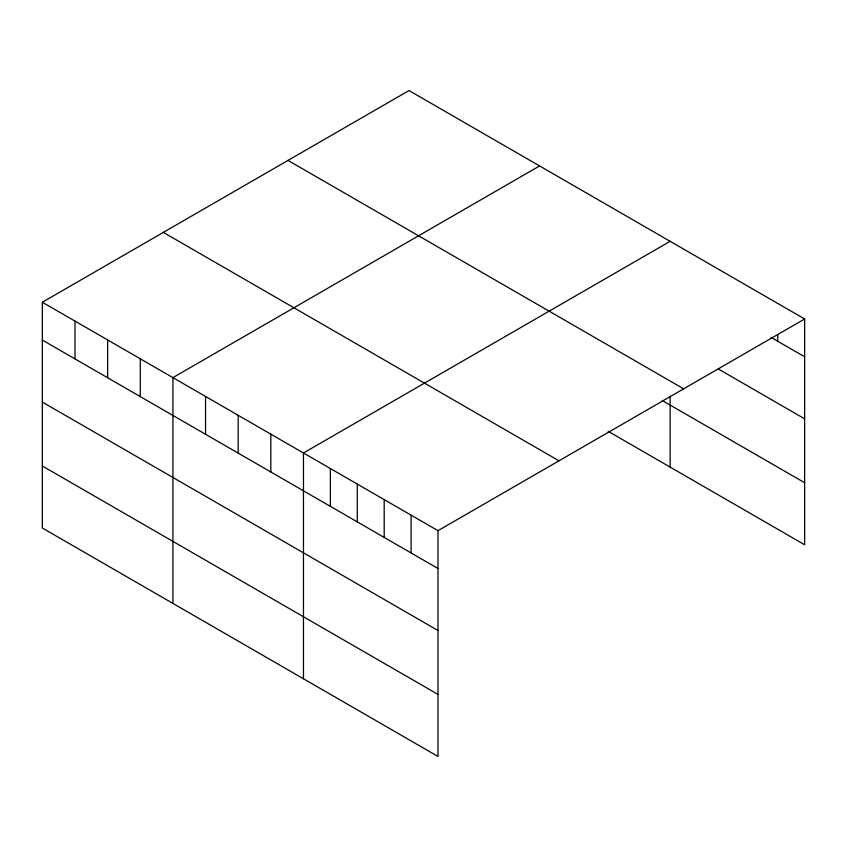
<?xml version="1.0" encoding="UTF-8"?>
<svg xmlns="http://www.w3.org/2000/svg" width="847" height="847" viewBox="0 0 847 847"><rect width="100%" height="100%" fill="white"/><g stroke="black" fill="none" stroke-linecap="round" stroke-linejoin="round"><path stroke-width="1.27" d="M42.35 302.241L437.994 530.667L437.994 756.445L42.35 528.02L42.35 302.241L409.006 90.555L804.65 318.98L804.65 544.759L608.231 431.356M539.571 165.938L172.915 377.624L172.915 603.403M670.136 241.31L303.47 452.997L303.47 678.786M437.994 530.667L804.65 318.98M771.024 337.371L804.65 356.788M718.33 368.985L804.65 418.82M288.012 160.411L683.656 388.837M662.248 400.515L804.65 482.726M163.344 232.385L558.988 460.81M42.35 340.06L437.994 568.485M42.35 402.092L437.994 630.507M42.35 465.998L437.994 694.413M777.747 334.734L777.747 341.256M670.136 396.121L670.136 467.089M411.091 515.135L411.091 552.943M384.189 499.603L384.189 537.411M357.275 484.071L357.275 521.879M330.372 468.539L330.372 506.347M270.828 434.162L270.828 471.97M238.198 415.316L238.198 453.124M205.556 396.47L205.556 434.278M140.274 358.779L140.274 396.597M107.633 339.933L107.633 377.751M74.991 321.087L74.991 358.906"/></g></svg>
